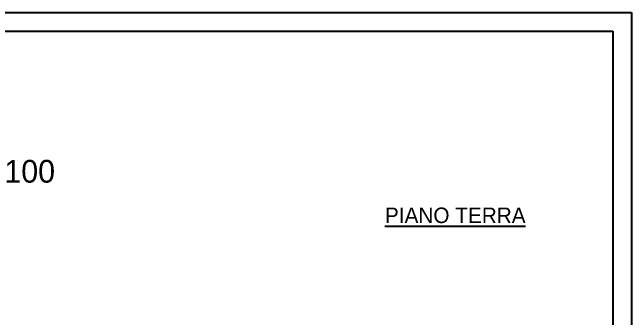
# Model space of a CAD drawing. Header units: millimetres. Extents: x 2622 to 2811, y 687 to 801.
# Drawn here: x 2654.64 to 2670.98, y 708.91 to 716.97 of the extents above; entities that cross this region are included whole.
import ezdxf

# ---------------------------------------------------------------- set-up
doc = ezdxf.new("R2010")
doc.units = ezdxf.units.MM
doc.layers.add('Muri', color=3, linetype='Continuous')
doc.layers.add('TESTI', color=2, linetype='Continuous')
doc.styles.add('STYLE2', font='l_10646.ttf')

msp = doc.modelspace()

# ---------------------------------------------------------------- linework, layer by layer
for p, q in [((2643.4563, 716.9671), (2670.9783, 716.9671)), ((2670.9783, 716.9671), (2670.9783, 687.2171))]:
    msp.add_line(p, q)
at = {"layer": 'Muri'}
for p, q in [((2643.4563, 716.4671), (2670.4783, 716.4671)), ((2670.4783, 716.4671), (2670.4783, 687.7171))]:
    msp.add_line(p, q, dxfattribs=at)

# ---------------------------------------------------------------- texts
at = {"insert": (2668.1806, 711.8128), "char_height": 0.4095, "width": 22.307763, "attachment_point": 3, "style": 'STYLE2'}
msp.add_mtext('{\\fComic Sans MS|b0|i0|c0|p66;\\LPIANO TERRA}', dxfattribs=at)
at = {"layer": 'TESTI', "insert": (2655.7624, 713.0702), "char_height": 0.6, "width": 22.307763, "attachment_point": 3, "style": 'STYLE2'}
msp.add_mtext('{\\fComic Sans MS|b0|i0|c0|p66;scala 1:100}', dxfattribs=at)

doc.saveas('drawing.dxf')
